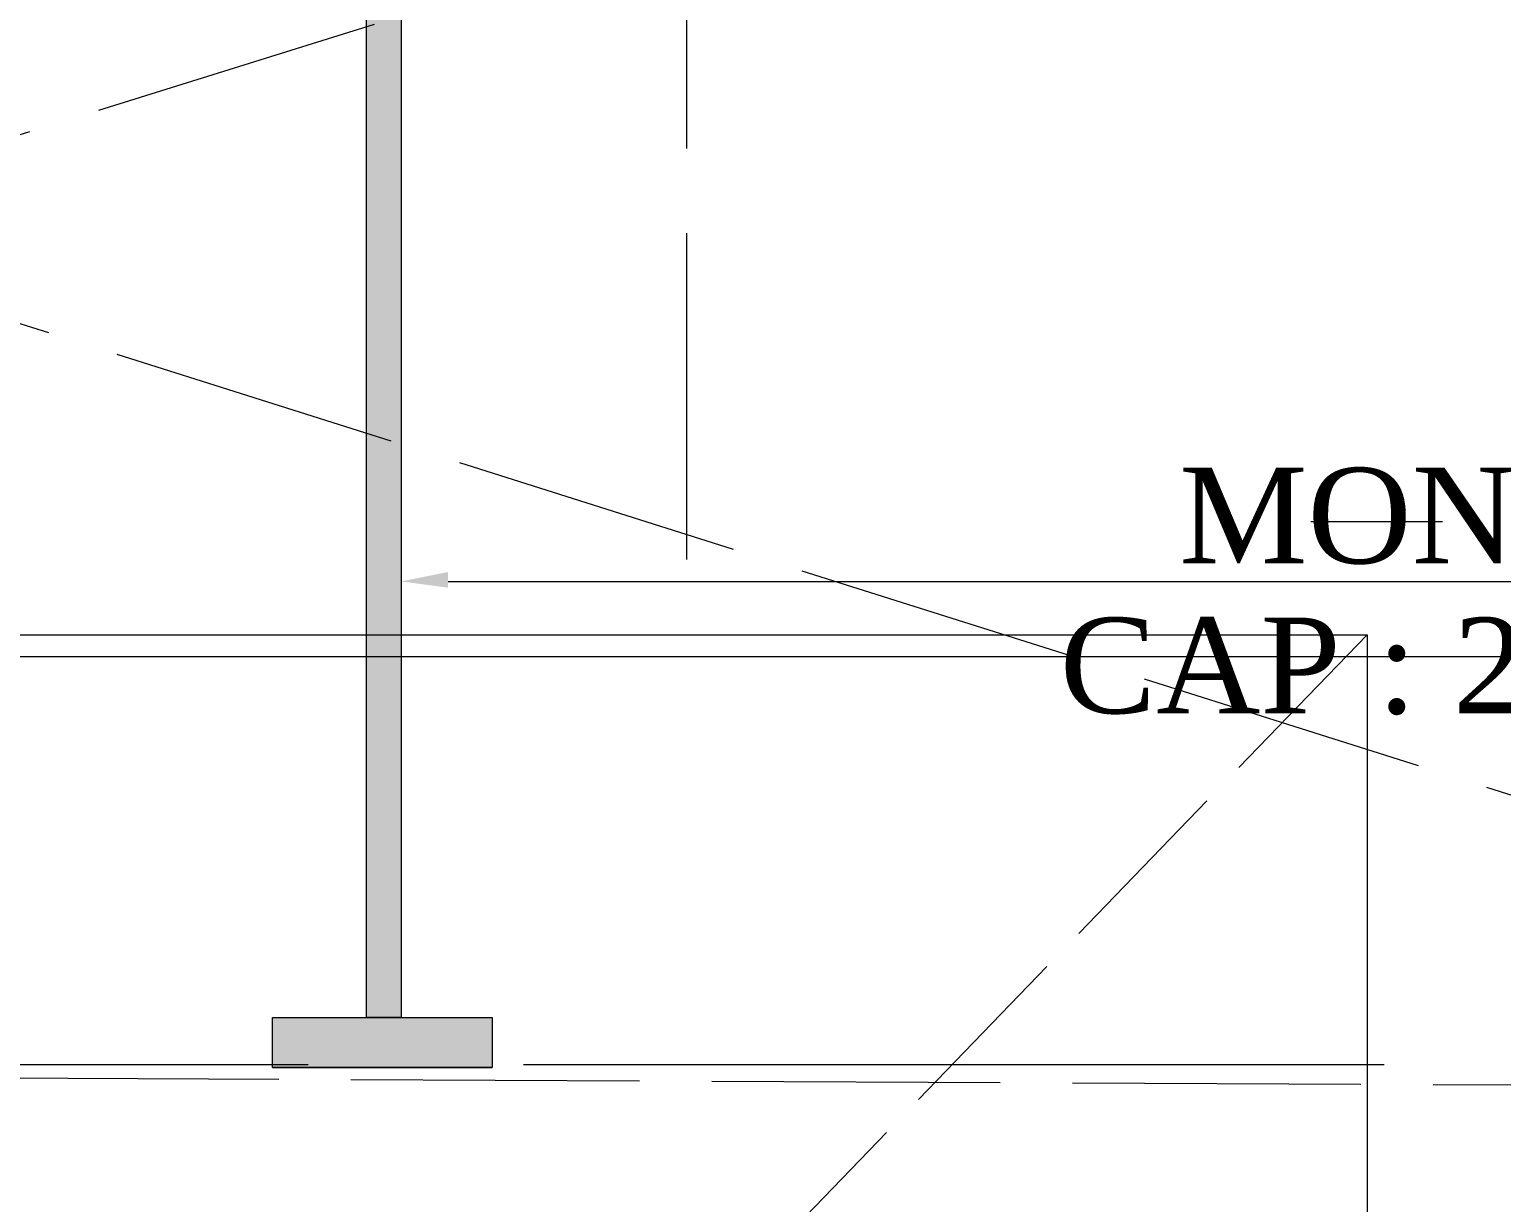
# Model space of a CAD drawing. Header units: inches. Extents: x 2602 to 127694, y 109 to 91908.
# Drawn here: x 20438 to 21978, y 26531 to 27758 of the extents above; entities that cross this region are included whole.
import ezdxf

# ---------------------------------------------------------------- set-up
doc = ezdxf.new("R2010")
doc.units = ezdxf.units.IN
doc.header["$MEASUREMENT"] = 0
doc.linetypes.add('PDF_IMPORT', pattern=[1, 0.8, -0.2])
doc.layers.add('PDF_Geometry', color=7, linetype='Continuous')
doc.layers.add('PDF_Solid Fills', color=7, linetype='Continuous', true_color=0x724639)
doc.layers.add('PDF_Text', color=230, linetype='Continuous', true_color=0xff007f)
doc.styles.add('PDF Times New Roman', font='times.ttf')

msp = doc.modelspace()

# ---------------------------------------------------------------- hatches: boundary and pattern name
at = {"layer": 'PDF_Solid Fills', "transparency": 33554559}
msp.add_hatch(color=1, dxfattribs=at).paths.add_polyline_path([(20921.9, 31674.3), (20692.3, 31674.3), (20692.3, 31621.8), (20790.7, 31621.8), (20790.7, 26724.5), (20692.3, 26724.5), (20692.3, 26672), (20921.9, 26672), (20921.9, 26724.5), (20826.8, 26724.5), (20826.8, 31621.8), (20921.9, 31621.8)])

# ---------------------------------------------------------------- linework, layer by layer
at = {"layer": 'PDF_Geometry', "color": 1, "lineweight": 0}
msp.add_lwpolyline([(20826.8, 31674.3), (20826.8, 26724.5), (20790.7, 26724.5), (20790.7, 31674.3)], dxfattribs=at)
at = {"layer": 'PDF_Geometry', "linetype": 'PDF_IMPORT', "lineweight": 0, "ltscale": 442.821168}
msp.add_lwpolyline([(21125.3, 31087.1), (21125.3, 27203.4)], dxfattribs=at)
at = {"layer": 'PDF_Geometry', "linetype": 'PDF_IMPORT', "lineweight": 0, "ltscale": 377.218032}
msp.add_lwpolyline([(17307.2, 28436.8), (22962.2, 28436.8), (22962.2, 26649.1), (17307.2, 26675.3)], close=True, dxfattribs=at)
at = {"layer": 'PDF_Geometry', "linetype": 'PDF_IMPORT', "lineweight": 0, "ltscale": 375.517072}
msp.add_lwpolyline([(17307.2, 28436.8), (22962.2, 26649.1)], dxfattribs=at)
at = {"layer": 'PDF_Geometry', "linetype": 'PDF_IMPORT', "lineweight": 0, "ltscale": 377.659881}
msp.add_lwpolyline([(30309.7, 26645.8), (28613.9, 26649.1), (22962.2, 28436.8), (22962.2, 26675.3), (28613.9, 26649.1), (28613.9, 28436.8), (22962.2, 28436.8), (17307.2, 26675.3)], dxfattribs=at)
at = {"layer": 'PDF_Geometry', "lineweight": 0}
msp.add_lwpolyline([(21915.8, 27242.8), (21778.1, 27242.8)], dxfattribs=at)
at = {"layer": 'PDF_Geometry', "color": 132, "lineweight": 0, "true_color": 0x00b8b8}
msp.add_lwpolyline([(60585.6, 27101.7), (17435.1, 27101.7), (17435.1, 27200.2)], dxfattribs=at)
at = {"layer": 'PDF_Geometry', "color": 230, "lineweight": 0, "true_color": 0xff007f}
for points in [[(20876, 27180.5), (21630.4, 27180.5), (22430.8, 27180.5)], [(21630.4, 27180.5), (21630.4, 27180.5)], [(20692.3, 26672), (20921.9, 26672)]]:
    msp.add_lwpolyline(points, dxfattribs=at)
at = {"layer": 'PDF_Geometry', "color": 162, "lineweight": 0, "true_color": 0x002db8}
msp.add_lwpolyline([(19249.1, 27124.7), (21837.1, 27124.7), (21837.1, 24444.8), (19249.1, 24444.8)], close=True, dxfattribs=at)
at = {"layer": 'PDF_Geometry', "color": 162, "linetype": 'PDF_IMPORT', "lineweight": 0, "ltscale": 241.264396, "true_color": 0x002db8}
msp.add_lwpolyline([(21837.1, 27124.7), (19249.1, 24444.8)], dxfattribs=at)
at = {"layer": 'PDF_Geometry', "color": 1, "lineweight": 0}
msp.add_lwpolyline([(20692.3, 26724.5), (20921.9, 26724.5), (20921.9, 26672), (20692.3, 26672)], close=True, dxfattribs=at)
at = {"layer": 'PDF_Geometry', "color": 30, "linetype": 'PDF_IMPORT', "lineweight": 0, "ltscale": 1125.093782, "true_color": 0xff7f00}
msp.add_lwpolyline([(11954, 26675.3), (103309.6, 26675.3)], dxfattribs=at)
at = {"layer": 'PDF_Solid Fills', "color": 230, "true_color": 0xff007f, "transparency": 33554559}
msp.add_solid([(20876, 27173.9), (20826.8, 27180.5), (20876, 27190.3)], dxfattribs=at)

# ---------------------------------------------------------------- texts
at = {"layer": 'PDF_Text', "char_height": 100, "attachment_point": 7, "style": 'PDF Times New Roman'}
for s, insert in [('MONORAIL', (21640.3, 27197.9)), ('CAP : 2 MT', (21515.6, 27040.5))]:
    msp.add_mtext(s, dxfattribs=dict(at, insert=insert))

doc.saveas('drawing.dxf')
